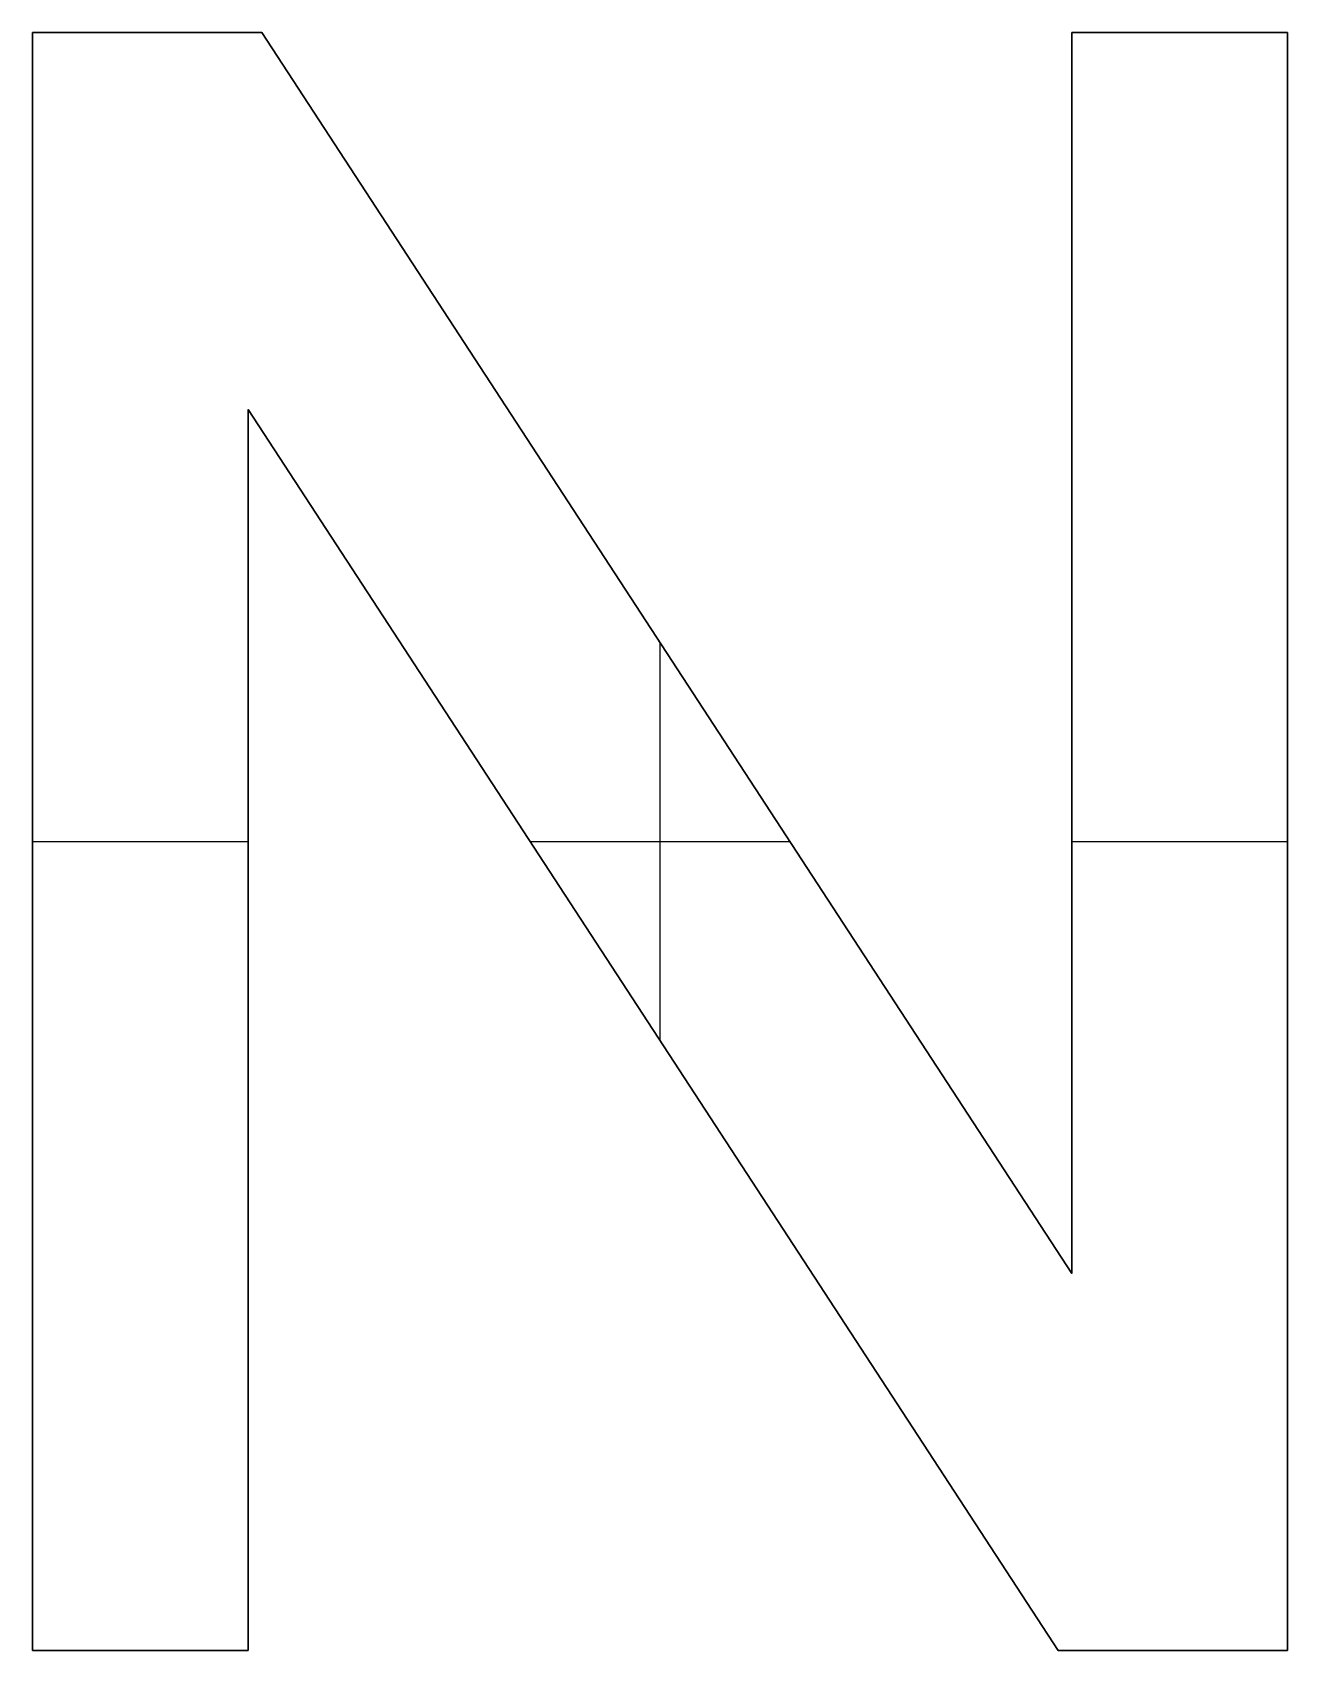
# Model space of a CAD drawing. Header units: millimetres. Extents: x 13281 to 14181, y -10285 to -9647.
# Drawn here: x 13284.18 to 13307.32, y -9676.62 to -9646.8 of the extents above; entities that cross this region are included whole.
import ezdxf

# ---------------------------------------------------------------- set-up
doc = ezdxf.new("R2010")
doc.units = ezdxf.units.MM
doc.header["$MEASUREMENT"] = 0
doc.layers.add('Default', color=7, linetype='Continuous', true_color=0xffffff)

msp = doc.modelspace()

# ---------------------------------------------------------------- linework, layer by layer
at = {"layer": 'Default'}
for p, q in [((13284.184, -9676.615), (13284.184, -9646.796)), ((13284.184, -9646.796), (13288.411, -9646.796)), ((13284.184, -9676.615, 1), (13284.184, -9646.796, 1)), ((13284.184, -9646.796, 1), (13284.184, -9646.796)), ((13284.184, -9646.796, 1), (13288.411, -9646.796, 1)), ((13284.184, -9646.796, 0.5), (13284.184, -9676.615, 0.5)), ((13288.411, -9646.796, 0.5), (13284.184, -9646.796, 0.5)), ((13286.298, -9646.796), (13286.298, -9646.796, 1)), ((13288.411, -9646.796), (13303.341, -9669.666)), ((13288.411, -9646.796, 1), (13288.411, -9646.796)), ((13288.411, -9646.796, 1), (13303.341, -9669.666, 1)), ((13303.341, -9669.666, 0.5), (13288.411, -9646.796, 0.5)), ((13303.341, -9646.796), (13307.316, -9646.796)), ((13303.341, -9669.666), (13303.341, -9646.796)), ((13303.341, -9669.666, 1), (13303.341, -9646.796, 1)), ((13303.341, -9646.796, 1), (13303.341, -9646.796)), ((13303.341, -9646.796, 1), (13307.316, -9646.796, 1)), ((13303.341, -9646.796, 0.5), (13303.341, -9669.666, 0.5)), ((13307.316, -9646.796, 0.5), (13303.341, -9646.796, 0.5)), ((13305.329, -9646.796), (13305.329, -9646.796, 1)), ((13307.316, -9646.796), (13307.316, -9676.615)), ((13307.316, -9646.796, 1), (13307.316, -9646.796)), ((13307.316, -9646.796, 1), (13307.316, -9676.615, 1)), ((13307.316, -9676.615, 0.5), (13307.316, -9646.796, 0.5)), ((13288.16, -9653.745), (13288.16, -9676.615)), ((13303.089, -9676.615), (13288.16, -9653.745)), ((13303.089, -9676.615, 1), (13288.16, -9653.745, 1)), ((13288.16, -9653.745, 1), (13288.16, -9653.745)), ((13288.16, -9653.745, 1), (13288.16, -9676.615, 1)), ((13288.16, -9653.745, 0.5), (13303.089, -9676.615, 0.5)), ((13288.16, -9676.615, 0.5), (13288.16, -9653.745, 0.5)), ((13295.75, -9658.038), (13295.75, -9665.373)), ((13295.75, -9658.038, 1), (13295.75, -9665.373, 1)), ((13295.876, -9658.231), (13295.876, -9658.231, 1)), ((13303.341, -9658.231), (13303.341, -9658.231, 1)), ((13284.184, -9661.705), (13288.16, -9661.705)), ((13284.184, -9661.705), (13284.184, -9661.705, 1)), ((13284.184, -9661.705, 1), (13288.16, -9661.705, 1)), ((13293.356, -9661.705), (13298.144, -9661.705)), ((13293.356, -9661.705, 1), (13298.144, -9661.705, 1)), ((13303.341, -9661.705), (13307.316, -9661.705)), ((13303.341, -9661.705, 1), (13307.316, -9661.705, 1)), ((13307.316, -9661.705), (13307.316, -9661.705, 1)), ((13288.16, -9665.18), (13288.16, -9665.18, 1)), ((13295.625, -9665.18), (13295.625, -9665.18, 1)), ((13303.341, -9669.666, 1), (13303.341, -9669.666)), ((13288.16, -9676.615), (13284.184, -9676.615)), ((13284.184, -9676.615), (13284.184, -9676.615, 1)), ((13288.16, -9676.615, 1), (13284.184, -9676.615, 1)), ((13284.184, -9676.615, 0.5), (13288.16, -9676.615, 0.5)), ((13286.172, -9676.615), (13286.172, -9676.615, 1)), ((13288.16, -9676.615, 1), (13288.16, -9676.615)), ((13307.316, -9676.615), (13303.089, -9676.615)), ((13307.316, -9676.615, 1), (13303.089, -9676.615, 1)), ((13303.089, -9676.615, 1), (13303.089, -9676.615)), ((13303.089, -9676.615, 0.5), (13307.316, -9676.615, 0.5)), ((13305.203, -9676.615), (13305.203, -9676.615, 1)), ((13307.316, -9676.615, 1), (13307.316, -9676.615))]:
    msp.add_line(p, q, dxfattribs=at)

doc.saveas('drawing.dxf')
